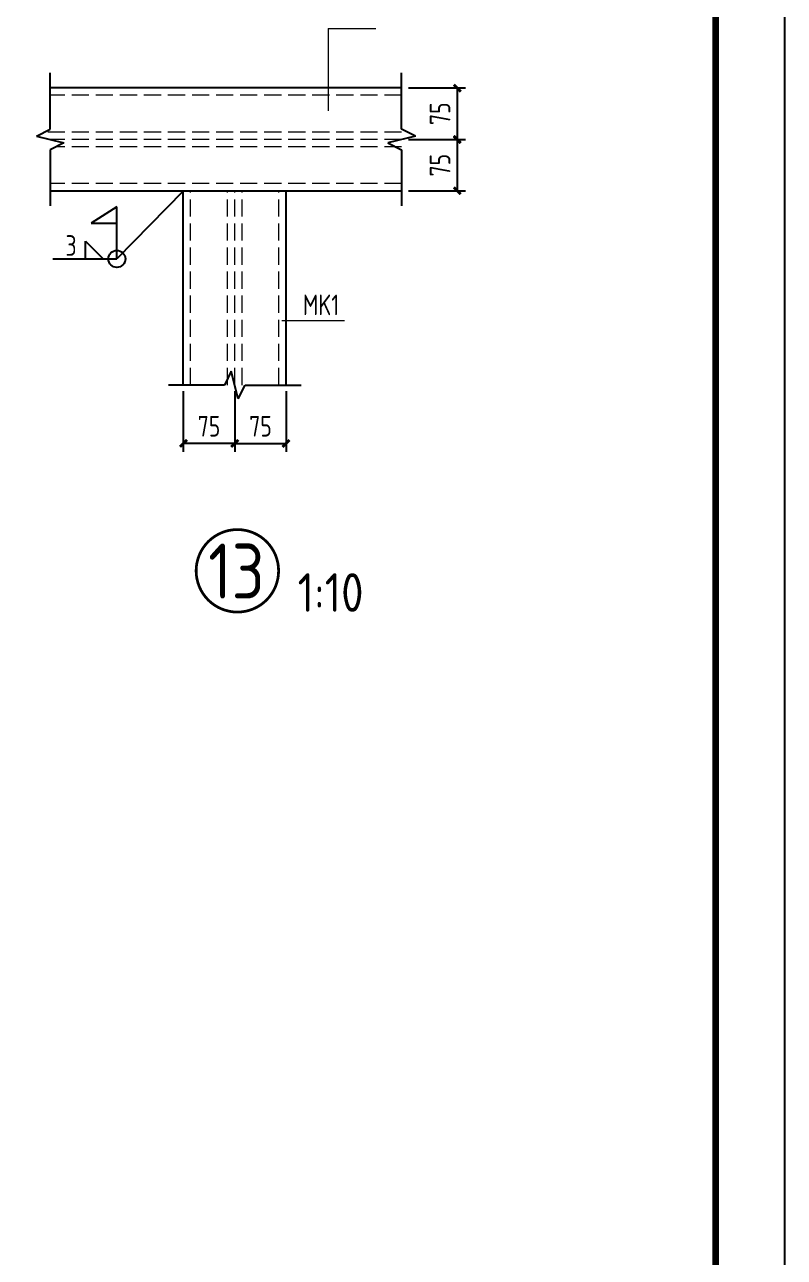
# Model space of a CAD drawing. Header units: millimetres. Extents: x 866561 to 877878, y 40199 to 44891.
# Drawn here: x 875800.7 to 875911.3, y 40351.9 to 40531.2 of the extents above; entities that cross this region are included whole.
import ezdxf

# ---------------------------------------------------------------- set-up
doc = ezdxf.new("R2010")
doc.units = ezdxf.units.MM
doc.header["$LTSCALE"] = 1000
doc.header["$MEASUREMENT"] = 0
doc.linetypes.add('DASH', pattern=[0.35, 0.25, -0.1])
for name, color, linetype in [('D2', 6, 'Continuous'), ('DIM', 7, 'Continuous'), ('DRAWING0', 112, 'Continuous'), ('THIN', 7, 'Continuous'), ('文字', 7, 'Continuous')]:
    doc.layers.add(name, color=color, linetype=linetype)
for name, color, linetype, lineweight in [('D3', 62, 'Continuous', 9), ('LZ', 64, 'Continuous', 9), ('数字', 3, 'Continuous', 9)]:
    doc.layers.add(name, color=color, linetype=linetype, lineweight=lineweight)
doc.styles.add('GBHZ', font='gbenor.shx', dxfattribs={"width": 0.9, "bigfont": 'gbcbig.shx'})
doc.dimstyles.new('Y10', dxfattribs={"dimscale": 0, "dimtxt": 3, "dimasz": 0.01, "dimexe": 1.2, "dimexo": 1, "dimgap": 1, "dimtad": 1, "dimdec": 0, "dimlfac": 10, "dimzin": 0, "dimdsep": 46, "dimtxsty": 'GBHZ', "dimblk1": 'DX', "dimblk2": 'DX', "dimsah": 1, "dimcen": 0.09, "dimdle": 1, "dimadec": 0, "dimazin": 0, "dimtfac": 1, "dimtdec": 0, "dimtix": 1, "dimtmove": 2, "dimatfit": 3, "dimldrblk": 'DX', "dimfxl": 0, "dimtolj": 1, "dimtzin": 0, "dimarcsym": 0})

# ---------------------------------------------------------------- blocks, each defined once
blk = doc.blocks.new('DX')
at = {"color": 0, "linetype": 'ByBlock', "const_width": 40}
blk.add_lwpolyline([(-54, -51), (46, 49)], dxfattribs=at)
blk = doc.blocks.new('*D1001')
at = {"layer": 'Defpoints', "color": 0, "linetype": 'ByBlock', "transparency": 16777216}
for p in [(875855.56, 40514.46), (875855.56, 40506.97), (875863.66, 40506.97)]:
    blk.add_point(p, dxfattribs=at)
at = {"layer": 'DIM', "color": 0, "linetype": 'ByBlock', "lineweight": -2, "transparency": 16777216}
for p, q in [((875856.56, 40514.46), (875864.86, 40514.46)), ((875863.66, 40514.45), (875863.66, 40506.98)), ((875856.56, 40506.97), (875864.86, 40506.97))]:
    blk.add_line(p, q, dxfattribs=at)
at = {"layer": 'DIM', "color": 0, "linetype": 'ByBlock', "lineweight": -2, "transparency": 16777216, "xscale": 0.01, "yscale": 0.01, "zscale": 0.01}
for p, rotation in [((875863.66, 40514.46), 90), ((875863.66, 40506.97), 270)]:
    blk.add_blockref('DX', p, dxfattribs=dict(at, rotation=rotation))
at = {"layer": 'DIM', "color": 0, "linetype": 'ByBlock', "transparency": 16777216, "insert": (875861.16, 40510.72), "char_height": 3, "attachment_point": 5, "rotation": 90, "style": 'GBHZ'}
blk.add_mtext('\\A1;75', dxfattribs=at)
blk = doc.blocks.new('*D1002')
at = {"layer": 'Defpoints', "color": 0, "linetype": 'ByBlock', "transparency": 16777216}
for p in [(875831.28, 40478.84, -5), (875838.78, 40478.84, -5), (875838.78, 40470.25)]:
    blk.add_point(p, dxfattribs=at)
at = {"layer": 'DIM', "color": 0, "linetype": 'ByBlock', "lineweight": -2, "transparency": 16777216}
for p, q in [((875831.28, 40477.84), (875831.28, 40469.05)), ((875838.78, 40477.84), (875838.78, 40469.05)), ((875831.29, 40470.25), (875838.77, 40470.25))]:
    blk.add_line(p, q, dxfattribs=at)
at = {"layer": 'DIM', "color": 0, "linetype": 'ByBlock', "lineweight": -2, "transparency": 16777216, "xscale": 0.01, "yscale": 0.01, "zscale": 0.01, "rotation": 180}
blk.add_blockref('DX', (875831.28, 40470.25), dxfattribs=at)
at = {"layer": 'DIM', "color": 0, "linetype": 'ByBlock', "lineweight": -2, "transparency": 16777216, "xscale": 0.01, "yscale": 0.01, "zscale": 0.01}
blk.add_blockref('DX', (875838.78, 40470.25), dxfattribs=at)
at = {"layer": 'DIM', "color": 0, "linetype": 'ByBlock', "transparency": 16777216, "insert": (875835.03, 40472.75), "char_height": 3, "attachment_point": 5, "style": 'GBHZ'}
blk.add_mtext('\\A1;75', dxfattribs=at)
blk = doc.blocks.new('*D1003')
at = {"layer": 'Defpoints', "color": 0, "linetype": 'ByBlock', "transparency": 16777216}
for p in [(875855.56, 40521.96), (875855.56, 40514.46), (875863.66, 40514.46)]:
    blk.add_point(p, dxfattribs=at)
at = {"layer": 'DIM', "color": 0, "linetype": 'ByBlock', "lineweight": -2, "transparency": 16777216}
for p, q in [((875856.56, 40521.96), (875864.86, 40521.96)), ((875863.66, 40521.95), (875863.66, 40514.47)), ((875856.56, 40514.46), (875864.86, 40514.46))]:
    blk.add_line(p, q, dxfattribs=at)
at = {"layer": 'DIM', "color": 0, "linetype": 'ByBlock', "lineweight": -2, "transparency": 16777216, "xscale": 0.01, "yscale": 0.01, "zscale": 0.01}
for p, rotation in [((875863.66, 40521.96), 90), ((875863.66, 40514.46), 270)]:
    blk.add_blockref('DX', p, dxfattribs=dict(at, rotation=rotation))
at = {"layer": 'DIM', "color": 0, "linetype": 'ByBlock', "transparency": 16777216, "insert": (875861.16, 40518.21), "char_height": 3, "attachment_point": 5, "rotation": 90, "style": 'GBHZ'}
blk.add_mtext('\\A1;75', dxfattribs=at)
blk = doc.blocks.new('*D1004')
at = {"layer": 'Defpoints', "color": 0, "linetype": 'ByBlock', "transparency": 16777216}
for p in [(875823.79, 40478.84, -5), (875831.28, 40478.84, -5), (875823.79, 40470.25)]:
    blk.add_point(p, dxfattribs=at)
at = {"layer": 'DIM', "color": 0, "linetype": 'ByBlock', "lineweight": -2, "transparency": 16777216}
for p, q in [((875823.79, 40477.84), (875823.79, 40469.05)), ((875831.28, 40477.84), (875831.28, 40469.05)), ((875831.27, 40470.25), (875823.8, 40470.25))]:
    blk.add_line(p, q, dxfattribs=at)
at = {"layer": 'DIM', "color": 0, "linetype": 'ByBlock', "lineweight": -2, "transparency": 16777216, "xscale": 0.01, "yscale": 0.01, "zscale": 0.01, "rotation": 180}
blk.add_blockref('DX', (875823.79, 40470.25), dxfattribs=at)
at = {"layer": 'DIM', "color": 0, "linetype": 'ByBlock', "lineweight": -2, "transparency": 16777216, "xscale": 0.01, "yscale": 0.01, "zscale": 0.01}
blk.add_blockref('DX', (875831.28, 40470.25), dxfattribs=at)
at = {"layer": 'DIM', "color": 0, "linetype": 'ByBlock', "transparency": 16777216, "insert": (875827.54, 40472.75), "char_height": 3, "attachment_point": 5, "style": 'GBHZ'}
blk.add_mtext('\\A1;75', dxfattribs=at)

msp = doc.modelspace()

# ---------------------------------------------------------------- linework, layer by layer
at = {"color": 0}
msp.add_line((875911.262, 40802.139), (875911.262, 40208.139), dxfattribs=at)
at = {"color": 0, "const_width": 1}
msp.add_lwpolyline([(875901.262, 40218.139), (875095.262, 40218.139), (875095.262, 40792.139), (875901.262, 40792.139)], close=True, dxfattribs=at)
at = {"linetype": 'ByBlock', "ltscale": 0.5, "const_width": 0.4}
msp.add_lwpolyline([(875825.664, 40451.721, 1), (875837.664, 40451.721, 1)], format="xyb", close=True, dxfattribs=at)
at = {"layer": 'D2'}
for p, q in [((875855.562, 40521.963), (875804.419, 40521.963)), ((875855.562, 40506.966), (875804.419, 40506.966)), ((875823.786, 40478.745), (875823.786, 40506.966)), ((875838.783, 40478.745), (875838.783, 40506.966))]:
    msp.add_line(p, q, dxfattribs=at)
at = {"layer": 'D3'}
for p, q in [((875844.875, 40530.603), (875851.791, 40530.603)), ((875844.875, 40530.603), (875844.875, 40518.634)), ((875838.149, 40488.111), (875847.271, 40488.111))]:
    msp.add_line(p, q, dxfattribs=at)
at = {"layer": 'DRAWING0'}
for p, q in [((875823.752, 40506.964), (875814.132, 40497.087, 5)), ((875814.132, 40504.649, 5), (875810.375, 40502.278, 5)), ((875814.132, 40497.087, 5), (875814.132, 40504.649, 5)), ((875810.375, 40502.278, 5), (875814.132, 40502.278, 5)), ((875809.567, 40497.087, 5), (875809.567, 40499.657, 5)), ((875809.567, 40499.657, 5), (875812.136, 40497.087, 5)), ((875804.826, 40497.087, 5), (875814.132, 40497.087, 5))]:
    msp.add_line(p, q, dxfattribs=at)
msp.add_circle((875814.132, 40497.087, 5), 1.238, dxfattribs=at)
msp.add_solid([(875814.132, 40502.278, 5), (875814.132, 40504.649, 5), (875810.375, 40502.278, 5), (875814.132, 40502.278, 5)], dxfattribs=at)
at = {"layer": 'LZ', "linetype": 'DASH', "ltscale": 0.01}
for p, q in [((875855.562, 40520.893), (875804.419, 40520.893)), ((875855.562, 40515.535), (875803.56, 40515.535)), ((875855.562, 40514.465), (875804.419, 40514.465)), ((875855.562, 40513.394), (875805.277, 40513.394)), ((875855.562, 40508.037), (875804.419, 40508.037)), ((875824.856, 40478.745), (875824.856, 40506.966)), ((875830.214, 40478.745), (875830.214, 40506.966)), ((875831.284, 40478.745), (875831.284, 40506.966)), ((875832.355, 40478.745), (875832.355, 40506.966)), ((875837.712, 40478.745), (875837.712, 40506.966))]:
    msp.add_line(p, q, dxfattribs=at)
at = {"layer": 'THIN', "linetype": 'ByBlock'}
for p, q in [((875804.419, 40515.965), (875804.419, 40524.13)), ((875855.562, 40515.965), (875855.562, 40524.13)), ((875802.419, 40514.965), (875804.419, 40515.965)), ((875857.562, 40514.965), (875855.562, 40515.965)), ((875802.419, 40514.965), (875806.419, 40513.965)), ((875806.419, 40513.965), (875804.419, 40512.965)), ((875857.562, 40514.965), (875853.562, 40513.965)), ((875853.562, 40513.965), (875855.562, 40512.965)), ((875804.419, 40512.965), (875804.419, 40504.8)), ((875855.562, 40512.965), (875855.562, 40504.8)), ((875830.784, 40480.745), (875829.784, 40478.745)), ((875831.784, 40476.745), (875830.784, 40480.745)), ((875829.784, 40478.745), (875821.62, 40478.745)), ((875831.784, 40476.745), (875832.784, 40478.745)), ((875832.784, 40478.745), (875840.949, 40478.745))]:
    msp.add_line(p, q, dxfattribs=at)

# ---------------------------------------------------------------- texts
at = {"layer": 'DRAWING0', "style": 'GBHZ', "width": 0.9}
msp.add_text('3', height=3, dxfattribs=at).set_placement((875806.657, 40497.535, 5))
at = {"layer": '数字', "style": 'GBHZ', "width": 0.9}
msp.add_text('MK1', height=3, dxfattribs=at).set_placement((875841.187, 40488.9))
at = {"layer": '文字', "color": 6, "style": 'GBHZ'}
for s, height, p in [('13', 8, (875827.425, 40447.688)), ('1:10', 5.6, (875840.431, 40445.769, -0.009))]:
    msp.add_text(s, height=height, dxfattribs=at).set_placement(p)

# ---------------------------------------------------------------- dimensions: what is measured, and where the dimension line sits
at = {"layer": 'DIM', "linetype": 'ByBlock'}
for base, p1, p2, angle, picture, middle in [((875863.662, 40514.465), (875855.562, 40521.963), (875855.562, 40514.465), 270, '*D1003', (875861.162, 40518.214)), ((875863.662, 40506.966), (875855.562, 40514.465), (875855.562, 40506.966), 270, '*D1001', (875861.162, 40510.716)), ((875823.786, 40470.247, 5), (875831.284, 40478.844), (875823.786, 40478.844), 180, '*D1004', (875827.535, 40472.747, 5))]:
    dim = msp.add_linear_dim(base=base, p1=p1, p2=p2, angle=angle, dimstyle='Y10', override={"dimscale": 1}, dxfattribs=at)
    dim.commit()
    dim.dimension.update_dxf_attribs({"geometry": picture, "text_midpoint": middle})
dim = msp.add_linear_dim(base=(875838.783, 40470.247, 5), p1=(875831.284, 40478.844), p2=(875838.783, 40478.844), dimstyle='Y10', override={"dimscale": 1}, dxfattribs=at)
dim.commit()
dim.dimension.update_dxf_attribs({"geometry": '*D1002', "text_midpoint": (875835.034, 40472.747, 5)})

doc.saveas('drawing.dxf')
